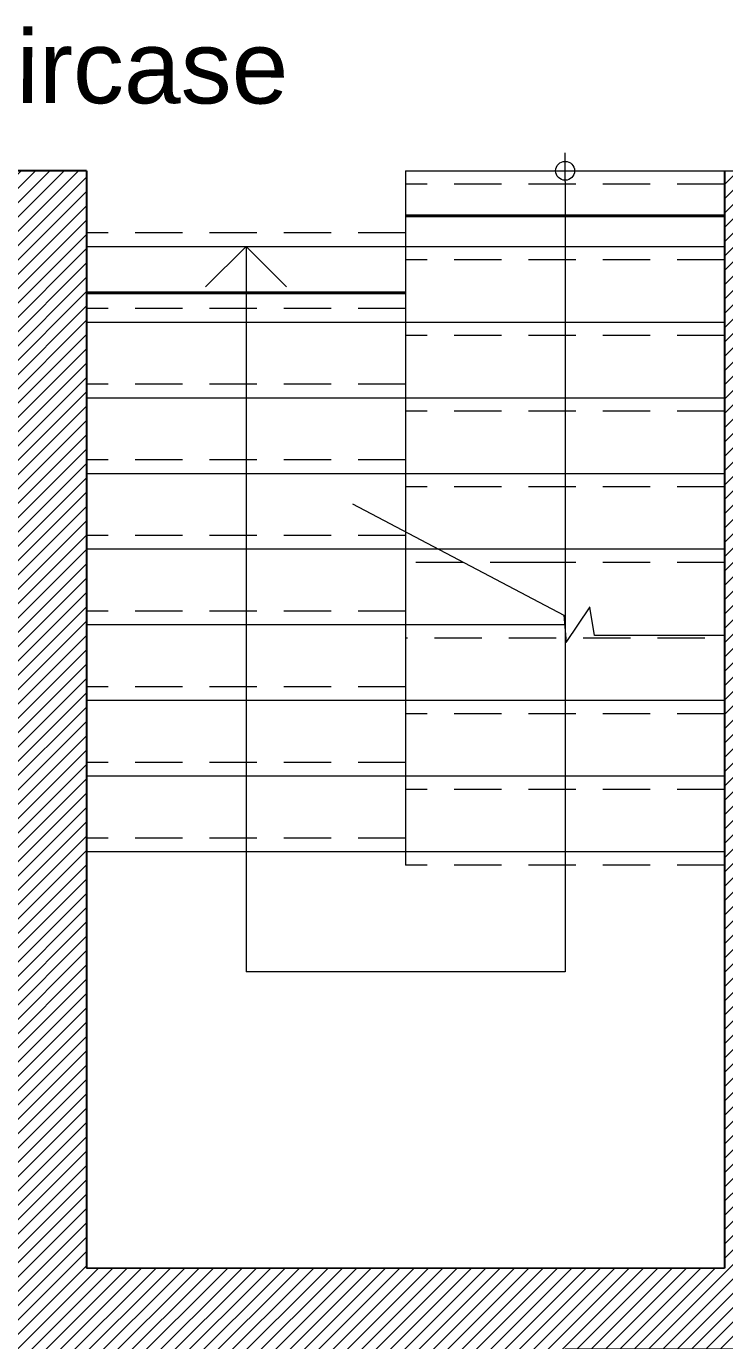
# Model space of a CAD drawing. Header units: metres. Extents: x -322116 to -321123, y -26723 to -26468.
# Drawn here: x -321588.434 to -321585.852, y -26554.089 to -26549.223 of the extents above; entities that cross this region are included whole.
import ezdxf

# ---------------------------------------------------------------- set-up
doc = ezdxf.new("R2010")
doc.units = ezdxf.units.M
doc.header["$LTSCALE"] = 7
doc.header["$MEASUREMENT"] = 0
doc.linetypes.add('1363-TXX-A-XXX-Plots layouts-R02$0$HIDDEN', pattern=[0.375, 0.25, -0.125])
doc.linetypes.add('Hidden', pattern=[9.525, 6.35, -3.175])
doc.layers.add('22-1-14-ROAD P2PFGC', color=5, linetype='Continuous')
for name, color, linetype, lineweight in [('A-ANNO-TXT3', 6, 'Continuous', 30), ('A-FLOR-HIDN', 9, 'Hidden', 13), ('A-PATT', 8, 'Continuous', 5), ('A-STRS', 2, 'Continuous', 18), ('A-WALL-BLWO', 7, 'Continuous', 40), ('L-Structure', 5, 'Continuous', 15), ('PATT-CONC', 8, 'Continuous', 9)]:
    doc.layers.add(name, color=color, linetype=linetype, lineweight=lineweight)
doc.styles.get("Standard").update_dxf_attribs({"font": 'romans.shx', "height": 0.5})

# ---------------------------------------------------------------- blocks, each defined once
blk = doc.blocks.new('building')
at = {"layer": '22-1-14-ROAD P2PFGC'}
blk.add_line((-321718.2118, -26549.7581, 0), (-321718.5118, -26549.7581, 0), dxfattribs=at)
at = {"layer": '22-1-14-ROAD P2PFGC', "elevation": 0}
for points in [[(-321718.2118, -26549.7581), (-321718.2118, -26553.8198)], [(-321715.8518, -26549.7581), (-321715.8518, -26553.8198)]]:
    blk.add_lwpolyline(points, dxfattribs=at)
at = {"layer": 'A-FLOR-HIDN', "linetype": '1363-TXX-A-XXX-Plots layouts-R02$0$HIDDEN', "ltscale": 0.1, "extrusion": (1.49774e-07, -5.54664e-07, 1)}
for p, q in [((-321715.8518, -26549.8081, 0), (-321717.0318, -26549.8081, 0.0001)), ((-321715.8518, -26549.8081, 0), (-321717.0318, -26549.8081, 0.0001)), ((-321717.0318, -26549.9881, 0.0001), (-321718.2118, -26549.9881, 0)), ((-321717.0318, -26549.9881, 0.0001), (-321718.2118, -26549.9881, 0)), ((-321715.8518, -26550.0881, 0), (-321717.0318, -26550.0881, 0.0001)), ((-321715.8518, -26550.0881, 0), (-321717.0318, -26550.0881, 0.0001)), ((-321717.0318, -26550.2681, 0.0001), (-321718.2118, -26550.2681, 0)), ((-321717.0318, -26550.2681, 0.0001), (-321718.2118, -26550.2681, 0)), ((-321715.8518, -26550.3681, 0), (-321717.0318, -26550.3681, 0.0001)), ((-321715.8518, -26550.3681, 0), (-321717.0318, -26550.3681, 0.0001)), ((-321717.0318, -26550.5481, 0.0001), (-321718.2118, -26550.5481, 0)), ((-321717.0318, -26550.5481, 0.0001), (-321718.2118, -26550.5481, 0)), ((-321715.8518, -26550.6481, 0), (-321717.0318, -26550.6481, 0.0001)), ((-321715.8518, -26550.6481, 0), (-321717.0318, -26550.6481, 0.0001)), ((-321717.0318, -26550.8281, 0.0001), (-321718.2118, -26550.8281, 0)), ((-321717.0318, -26550.8281, 0.0001), (-321718.2118, -26550.8281, 0)), ((-321715.8518, -26550.9281, 0), (-321717.0318, -26550.9281, 0.0001)), ((-321715.8518, -26550.9281, 0), (-321717.0318, -26550.9281, 0.0001)), ((-321717.0318, -26551.1081, 0.0001), (-321718.2118, -26551.1081, 0)), ((-321717.0318, -26551.1081, 0.0001), (-321718.2118, -26551.1081, 0)), ((-321716.544, -26551.2081, 0), (-321717.0318, -26551.2081, 0.0001)), ((-321716.544, -26551.2081, 0), (-321717.0318, -26551.2081, 0.0001)), ((-321715.8518, -26551.2081, 0), (-321716.544, -26551.2081, 0)), ((-321715.8518, -26551.2081, 0), (-321716.544, -26551.2081, 0)), ((-321717.0318, -26551.3881, 0.0001), (-321718.2118, -26551.3881, 0)), ((-321717.0318, -26551.3881, 0.0001), (-321718.2118, -26551.3881, 0)), ((-321715.9252, -26551.4881, 0), (-321717.0318, -26551.4881, 0.0001)), ((-321715.9252, -26551.4881, 0), (-321717.0318, -26551.4881, 0.0001)), ((-321717.0318, -26551.6681, 0.0001), (-321718.2118, -26551.6681, 0)), ((-321717.0318, -26551.6681, 0.0001), (-321718.2118, -26551.6681, 0)), ((-321715.8518, -26551.7681, 0), (-321717.0318, -26551.7681, 0.0001)), ((-321715.8518, -26551.7681, 0), (-321717.0318, -26551.7681, 0.0001)), ((-321717.0318, -26551.9481, 0.0001), (-321718.2118, -26551.9481, 0)), ((-321717.0318, -26551.9481, 0.0001), (-321718.2118, -26551.9481, 0)), ((-321715.8518, -26552.0481, 0), (-321717.0318, -26552.0481, 0.0001)), ((-321715.8518, -26552.0481, 0), (-321717.0318, -26552.0481, 0.0001)), ((-321717.0318, -26552.2281, 0.0001), (-321718.2118, -26552.2281, 0)), ((-321717.0318, -26552.2281, 0.0001), (-321718.2118, -26552.2281, 0)), ((-321715.8518, -26552.3281, 0), (-321717.0318, -26552.3281, 0.0001)), ((-321715.8518, -26552.3281, 0), (-321717.0318, -26552.3281, 0.0001))]:
    blk.add_line(p, q, dxfattribs=at)
at = {"layer": 'A-PATT', "extrusion": (1.49774e-07, -5.54664e-07, 1)}
for p, q in [((-321716.4418, -26549.7981, 0.0001), (-321716.4418, -26549.6912, 0.0001)), ((-321716.4418, -26549.7981, 0.0001), (-321716.4418, -26549.6912, 0.0001)), ((-321716.4418, -26549.7981, 0.0001), (-321716.4418, -26549.6912, 0.0001)), ((-321716.4418, -26549.7981, 0.0001), (-321716.4418, -26549.6912, 0.0001)), ((-321716.4418, -26549.7981, 0.0001), (-321716.4418, -26549.7231, 0.0001)), ((-321716.4418, -26549.7981, 0.0001), (-321716.4418, -26549.7231, 0.0001)), ((-321716.4418, -26549.7981, 0.0001), (-321716.4418, -26549.7231, 0.0001)), ((-321716.4418, -26549.7981, 0.0001), (-321716.4418, -26549.7231, 0.0001)), ((-321716.4418, -26549.7981, 0.0001), (-321716.4418, -26552.7231, 0.0001)), ((-321716.4418, -26549.7981, 0.0001), (-321716.4418, -26552.7231, 0.0001)), ((-321716.4418, -26552.7231, 0), (-321717.6218, -26552.7231, 0))]:
    blk.add_line(p, q, dxfattribs=at)
at = {"layer": 'A-PATT'}
blk.add_line((-321717.6218, -26550.0381, 0.0001), (-321717.6218, -26552.7231, 0.0001), dxfattribs=at)
blk.add_polyline3d([(-321717.4718, -26550.1881, 0.0001), (-321717.6218, -26550.0381, 0.0001), (-321717.7718, -26550.1881, 0.0001)], dxfattribs=at)
at = {"layer": 'A-PATT', "extrusion": (1.49774e-07, -5.54664e-07, 1)}
blk.add_circle((-321716.4418, -26549.7581, -0.0334), 0.035, dxfattribs=at)
blk.add_circle((-321716.4418, -26549.7581, -0.0334), 0.035, dxfattribs=at)
blk.add_circle((-321716.4418, -26549.7581, -0.0334), 0.035, dxfattribs=at)
blk.add_circle((-321716.4418, -26549.7581, -0.0334), 0.035, dxfattribs=at)
at = {"layer": 'A-STRS'}
for q in [(-321717.0318, -26552.3281, 0.0001), (-321715.8518, -26549.7581, 0)]:
    blk.add_line((-321717.0318, -26549.7581, 0.0001), q, dxfattribs=at)
at = {"layer": 'A-STRS', "extrusion": (1.49774e-07, -5.54664e-07, 1)}
for p, q in [((-321718.2118, -26550.0381, 0), (-321715.8518, -26550.0381, 0)), ((-321718.2118, -26550.3181, 0), (-321715.8518, -26550.3181, 0)), ((-321718.2118, -26550.5981, 0), (-321715.8518, -26550.5981, 0)), ((-321718.2118, -26550.8781, 0), (-321715.8518, -26550.8781, 0)), ((-321717.2285, -26550.9909, 0.0002), (-321716.4464, -26551.403, 0.0001)), ((-321717.2285, -26550.9909, 0.0002), (-321716.4464, -26551.403, 0.0001)), ((-321718.2118, -26551.1581, 0), (-321715.8518, -26551.1581, 0)), ((-321716.4373, -26551.5043, 0.0001), (-321716.3496, -26551.3719, 0.0001)), ((-321716.4373, -26551.5043, 0.0001), (-321716.3496, -26551.3719, 0.0001)), ((-321718.2118, -26551.4381, 0), (-321716.4418, -26551.4381, 0)), ((-321716.4464, -26551.403, 0.0001), (-321716.4373, -26551.5043, 0.0001)), ((-321716.4464, -26551.403, 0.0001), (-321716.4373, -26551.5043, 0.0001)), ((-321715.8518, -26551.4781, 0), (-321716.3331, -26551.4781, 0)), ((-321715.8518, -26551.4781, 0), (-321716.3331, -26551.4781, 0)), ((-321718.2118, -26551.7181, 0), (-321715.8518, -26551.7181, 0)), ((-321718.2118, -26551.9981, 0), (-321715.8518, -26551.9981, 0)), ((-321718.2118, -26552.2781, 0), (-321715.8518, -26552.2781, 0))]:
    blk.add_line(p, q, dxfattribs=at)
at = {"layer": 'A-STRS', "extrusion": (1.49774e-07, -5.54664e-07, 1), "elevation": -0.0335}
blk.add_lwpolyline([(-321716.3331, -26551.4781), (-321716.3506, -26551.3734)], dxfattribs=at)
blk.add_lwpolyline([(-321716.3331, -26551.4781), (-321716.3506, -26551.3734)], dxfattribs=at)
at = {"layer": 'A-WALL-BLWO'}
for p, q in [((-321717.0318, -26549.9247, 0.0001), (-321715.8518, -26549.9247, 0)), ((-321717.0318, -26550.2098, 0.0001), (-321718.2118, -26550.2098, 0))]:
    blk.add_line(p, q, dxfattribs=at)
at = {"layer": 'L-Structure'}
blk.add_line((-321715.8518, -26553.8198, 0), (-321718.2118, -26553.8198, 0), dxfattribs=at)
at = {"layer": 'A-ANNO-TXT3', "lineweight": 5, "insert": (-321719.037, -26549.2365), "char_height": 0.27, "attachment_point": 1, "rotation": 359.9008}
blk.add_mtext_dynamic_manual_height_columns('\\A1;{\\fArial Unicode MS|b0|i0|c0|p34;Staircase}', width=1.423931, gutter_width=3.0774, heights=[0.4674], dxfattribs=at)
blk = doc.blocks.new('block')
at = {"layer": 'PATT-CONC', "transparency": 33554610}
h = blk.add_hatch(dxfattribs=at)
h.set_pattern_fill('ANSI31', color=8, scale=0.3)
h.set_pattern_definition([(45, (0, 0), (-0.0265165042945, 0.0265165042945), [])])
edge = h.paths.add_edge_path()
edge.add_line((-321666.3118, -26556.5581), (-321655.5118, -26556.5581))
edge.add_line((-321655.5118, -26556.5581), (-321655.5118, -26553.8198))
edge.add_line((-321655.5118, -26553.8198), (-321653.5118, -26553.8198))
edge.add_line((-321653.5118, -26553.8198), (-321653.5118, -26552.0448))
edge.add_line((-321653.5118, -26552.0448), (-321655.5118, -26552.0448))
edge.add_line((-321655.5118, -26552.0448), (-321655.5118, -26549.7581))
edge.add_line((-321655.5118, -26549.7581), (-321655.2118, -26549.7581))
edge.add_line((-321655.2118, -26549.7581), (-321655.2118, -26551.7448))
edge.add_line((-321655.2118, -26551.7448), (-321653.5118, -26551.7448))
edge.add_line((-321653.5118, -26551.7448), (-321653.5118, -26549.7581))
edge.add_line((-321653.5118, -26549.7581), (-321653.2118, -26549.7581))
edge.add_line((-321653.2118, -26549.7581), (-321653.2118, -26553.8198))
edge.add_line((-321653.2118, -26553.8198), (-321650.8518, -26553.8198))
edge.add_line((-321650.8518, -26553.8198), (-321650.8514, -26549.7581))
edge.add_line((-321650.8514, -26549.7581), (-321650.5518, -26549.7581))
edge.add_line((-321650.5518, -26549.7581), (-321650.5518, -26554.1198))
edge.add_line((-321650.5518, -26554.1198), (-321651.4424, -26554.1198))
edge.add_line((-321651.4424, -26554.1198), (-321651.4424, -26556.5581))
edge.add_line((-321651.4424, -26556.5581), (-321642.2603, -26556.5581))
at = {"layer": 'L-Structure'}
blk.add_lwpolyline([(-321666.3118, -26556.5581), (-321655.5118, -26556.5581), (-321655.5118, -26553.8198), (-321653.5118, -26553.8198), (-321653.5118, -26552.0448), (-321655.5118, -26552.0448), (-321655.5118, -26549.7581), (-321655.2118, -26549.7581), (-321655.2118, -26551.7448), (-321653.5118, -26551.7448), (-321653.5118, -26549.7581), (-321653.2118, -26549.7581), (-321653.2118, -26553.8198), (-321650.8518, -26553.8198), (-321650.8514, -26549.7581), (-321650.5518, -26549.7581), (-321650.5518, -26554.1198), (-321651.4424, -26554.1198), (-321651.4424, -26556.5581), (-321642.2603, -26556.5581)], dxfattribs=at)

msp = doc.modelspace()

# ---------------------------------------------------------------- block references
at = {"layer": 'A-WALL-BLWO'}
for name, p in [('building', (130, 0)), ('block', (65, 0))]:
    msp.add_blockref(name, p, dxfattribs=at)

doc.saveas('drawing.dxf')
